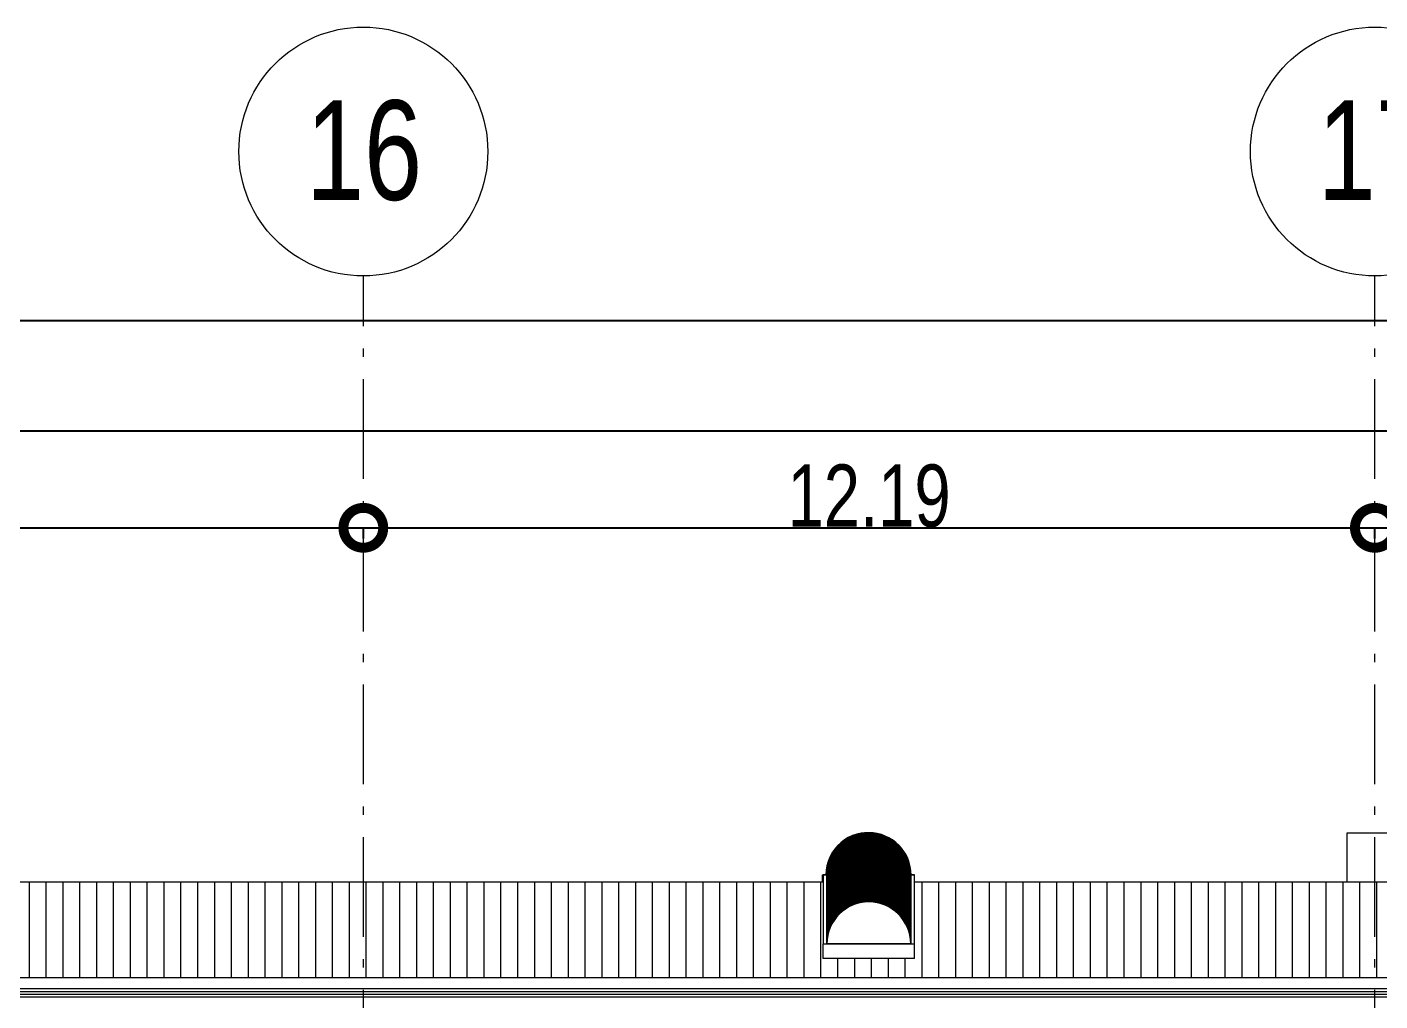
# Model space of a CAD drawing. Header units: metres. Extents: x -199 to 506, y -5 to 23.
# Drawn here: x 472.78 to 489.08, y 10.89 to 22.63 of the extents above; entities that cross this region are included whole.
import ezdxf

# ---------------------------------------------------------------- set-up
doc = ezdxf.new("R2010")
doc.units = ezdxf.units.M
doc.linetypes.add('01_Grid', pattern=[1.74, 1.2, -0.27, 0, -0.27])
for name, color, linetype, lineweight in [('03EJES-1', 1, '01_Grid', 5), ('04NOEJE', 2, 'Continuous', 18), ('04NOEJE-1', 2, 'Continuous', 5), ('06MUREXT', 92, 'Continuous', 9), ('14HATCH-1', 14, 'Continuous', 5), ('26VENT', 144, 'Continuous', 5), ('31COTAS', 1, 'Continuous', 5), ('53BAPS', 1, 'Continuous', 5), ('54ESTRUCTURA', 1, 'Continuous', 9)]:
    doc.layers.add(name, color=color, linetype=linetype, lineweight=lineweight)
doc.styles.add('Arial', font='arial.ttf', dxfattribs={"width": 0.75, "height": 1.2})
doc.styles.add('Arial_1', font='arial.ttf', dxfattribs={"width": 0.75, "height": 0.75})
doc.dimstyles.new('Standard_-_2_5mm_Arial_Transparent', dxfattribs={"dimscale": 0.3048, "dimtxt": 0.765195, "dimasz": 3.149606, "dimexe": 0, "dimexo": 0.984252, "dimgap": 0, "dimtad": 1, "dimrnd": 0.01, "dimzin": 0, "dimdsep": 46, "dimtxsty": 'Arial_1', "dimblk1": 'DOTSMALL', "dimblk2": 'DOTSMALL', "dimsah": 1, "dimcen": 0.09, "dimazin": 0, "dimtfac": 1, "dimtdec": 4, "dimtix": 1, "dimtmove": 0, "dimatfit": 3, "dimfxl": 1, "dimtvp": 1, "dimtolj": 1, "dimtzin": 0, "dimarcsym": 2})

# ---------------------------------------------------------------- blocks, each defined once
blk = doc.blocks.new('Skylight - Barrel Vault - 27_62x1_10 - Barrel Vault-V69-601rSouthElevEjeF Paint')
at = {"layer": '26VENT'}
for p, q in [((5.535, 12.406), (5.581, 12.406)), ((5.535, 12.317), (5.535, 12.406)), ((6.603, 12.406), (6.635, 12.406))]:
    blk.add_line(p, q, dxfattribs=at)
for major_axis, start_param, end_param in [((0.511, 0), 1.413717, 3.138944), ((0.505, 0), 2.356194, 3.138912), ((0.505, 0), 2.356194, 3.138912)]:
    blk.add_ellipse((6.085, 12.405), major_axis=major_axis, ratio=0.999547, start_param=start_param, end_param=end_param, dxfattribs=at)
blk = doc.blocks.new('Skylight - Barrel Vault - 27_62x1_10 - Barrel Vault-V77-601rSouthElevEjeF Paint')
at = {"layer": '26VENT'}
for p, q in [((66.541, 12.405), (66.502, 12.405)), ((66.502, 12.405), (66.502, 11.574)), ((66.541, 12.404), (66.541, 12.403)), ((66.547, 12.404), (66.547, 11.576)), ((67.557, 11.576), (67.557, 12.404)), ((67.602, 12.405), (67.563, 12.405)), ((67.563, 12.403), (67.563, 12.404)), ((67.602, 11.574), (67.602, 12.405)), ((66.541, 12.392), (66.541, 12.39)), ((66.541, 12.38), (66.541, 12.378)), ((66.541, 12.368), (66.541, 12.366)), ((66.541, 12.355), (66.541, 12.354)), ((66.541, 12.343), (66.541, 12.342)), ((66.541, 12.331), (66.541, 12.33)), ((66.541, 12.319), (66.541, 12.317)), ((66.541, 12.307), (66.541, 12.305)), ((66.541, 12.295), (66.541, 12.293)), ((66.541, 12.283), (66.541, 12.281)), ((66.541, 12.27), (66.541, 12.269)), ((66.541, 12.258), (66.541, 12.257)), ((66.541, 12.246), (66.541, 12.245)), ((66.541, 12.234), (66.541, 12.232)), ((67.563, 12.39), (67.563, 12.392)), ((67.563, 12.378), (67.563, 12.38)), ((67.563, 12.366), (67.563, 12.368)), ((67.563, 12.354), (67.563, 12.355)), ((67.563, 12.342), (67.563, 12.343)), ((67.563, 12.33), (67.563, 12.331)), ((67.563, 12.317), (67.563, 12.319)), ((67.563, 12.305), (67.563, 12.307)), ((67.563, 12.293), (67.563, 12.295)), ((67.563, 12.281), (67.563, 12.283)), ((67.563, 12.269), (67.563, 12.27)), ((67.563, 12.257), (67.563, 12.258)), ((67.563, 12.245), (67.563, 12.246)), ((67.563, 12.232), (67.563, 12.234)), ((66.541, 12.222), (66.541, 12.22)), ((66.541, 12.21), (66.541, 12.208)), ((66.541, 12.197), (66.541, 12.196)), ((66.541, 12.185), (66.541, 12.184)), ((66.541, 12.173), (66.541, 12.172)), ((66.541, 12.161), (66.541, 12.159)), ((66.541, 12.149), (66.541, 12.147)), ((66.541, 12.137), (66.541, 12.135)), ((66.541, 12.124), (66.541, 12.123)), ((66.541, 12.112), (66.541, 12.111)), ((66.541, 12.1), (66.541, 12.099)), ((66.541, 12.088), (66.541, 12.086)), ((66.541, 12.076), (66.541, 12.074)), ((67.563, 12.22), (67.563, 12.222)), ((67.563, 12.208), (67.563, 12.21)), ((67.563, 12.196), (67.563, 12.197)), ((67.563, 12.184), (67.563, 12.185)), ((67.563, 12.172), (67.563, 12.173)), ((67.563, 12.159), (67.563, 12.161)), ((67.563, 12.147), (67.563, 12.149)), ((67.563, 12.135), (67.563, 12.137)), ((67.563, 12.123), (67.563, 12.124)), ((67.563, 12.111), (67.563, 12.112)), ((67.563, 12.099), (67.563, 12.1)), ((67.563, 12.086), (67.563, 12.088)), ((67.563, 12.074), (67.563, 12.076)), ((66.541, 12.064), (66.541, 12.062)), ((66.541, 12.051), (66.541, 12.05)), ((66.541, 12.039), (66.541, 12.038)), ((66.541, 12.027), (66.541, 12.026)), ((66.541, 12.015), (66.541, 12.013)), ((66.541, 12.003), (66.541, 12.001)), ((66.541, 11.991), (66.541, 11.989)), ((66.541, 11.979), (66.541, 11.977)), ((66.541, 11.966), (66.541, 11.965)), ((66.541, 11.954), (66.541, 11.953)), ((66.541, 11.942), (66.541, 11.941)), ((66.541, 11.93), (66.541, 11.928)), ((66.541, 11.918), (66.541, 11.916)), ((66.541, 11.906), (66.541, 11.904)), ((67.563, 12.062), (67.563, 12.064)), ((67.563, 12.05), (67.563, 12.051)), ((67.563, 12.038), (67.563, 12.039)), ((67.563, 12.026), (67.563, 12.027)), ((67.563, 12.013), (67.563, 12.015)), ((67.563, 12.001), (67.563, 12.003)), ((67.563, 11.989), (67.563, 11.991)), ((67.563, 11.977), (67.563, 11.979)), ((67.563, 11.965), (67.563, 11.966)), ((67.563, 11.953), (67.563, 11.954)), ((67.563, 11.941), (67.563, 11.942)), ((67.563, 11.928), (67.563, 11.93)), ((67.563, 11.916), (67.563, 11.918)), ((67.563, 11.904), (67.563, 11.906)), ((66.541, 11.893), (66.541, 11.892)), ((66.541, 11.881), (66.541, 11.88)), ((66.541, 11.869), (66.541, 11.868)), ((66.541, 11.857), (66.541, 11.855)), ((66.541, 11.845), (66.541, 11.843)), ((66.541, 11.833), (66.541, 11.831)), ((66.541, 11.82), (66.541, 11.819)), ((66.541, 11.808), (66.541, 11.807)), ((66.541, 11.796), (66.541, 11.795)), ((66.541, 11.784), (66.541, 11.782)), ((66.541, 11.772), (66.541, 11.77)), ((66.541, 11.76), (66.541, 11.758)), ((66.541, 11.748), (66.541, 11.746)), ((67.563, 11.892), (67.563, 11.893)), ((67.563, 11.88), (67.563, 11.881)), ((67.563, 11.868), (67.563, 11.869)), ((67.563, 11.855), (67.563, 11.857)), ((67.563, 11.843), (67.563, 11.845)), ((67.563, 11.831), (67.563, 11.833)), ((67.563, 11.819), (67.563, 11.82)), ((67.563, 11.807), (67.563, 11.808)), ((67.563, 11.795), (67.563, 11.796)), ((67.563, 11.782), (67.563, 11.784)), ((67.563, 11.77), (67.563, 11.772)), ((67.563, 11.758), (67.563, 11.76)), ((67.563, 11.746), (67.563, 11.748)), ((66.541, 11.735), (66.541, 11.734)), ((66.541, 11.723), (66.541, 11.722)), ((66.541, 11.711), (66.541, 11.71)), ((66.541, 11.699), (66.541, 11.697)), ((66.541, 11.687), (66.541, 11.685)), ((66.541, 11.675), (66.541, 11.673)), ((66.541, 11.662), (66.541, 11.661)), ((66.541, 11.65), (66.541, 11.649)), ((66.541, 11.638), (66.541, 11.637)), ((66.541, 11.626), (66.541, 11.624)), ((66.541, 11.614), (66.541, 11.612)), ((66.541, 11.602), (66.541, 11.6)), ((66.541, 11.589), (66.541, 11.588)), ((67.563, 11.734), (67.563, 11.735)), ((67.563, 11.722), (67.563, 11.723)), ((67.563, 11.71), (67.563, 11.711)), ((67.563, 11.697), (67.563, 11.699)), ((67.563, 11.685), (67.563, 11.687)), ((67.563, 11.673), (67.563, 11.675)), ((67.563, 11.661), (67.563, 11.662)), ((67.563, 11.649), (67.563, 11.65)), ((67.563, 11.637), (67.563, 11.638)), ((67.563, 11.624), (67.563, 11.626)), ((67.563, 11.612), (67.563, 11.614)), ((67.563, 11.6), (67.563, 11.602)), ((67.563, 11.588), (67.563, 11.589)), ((66.502, 11.574), (67.602, 11.574)), ((66.502, 11.397), (66.502, 11.574)), ((66.541, 11.577), (66.541, 11.576)), ((66.547, 11.576), (66.541, 11.576)), ((67.052, 11.576), (66.547, 11.576)), ((67.557, 11.576), (67.052, 11.576)), ((67.563, 11.576), (67.557, 11.576)), ((67.563, 11.576), (67.563, 11.577)), ((67.602, 11.397), (67.602, 11.574)), ((67.602, 11.397), (66.502, 11.397))]:
    blk.add_line(p, q, dxfattribs=at)
for centre, major_axis, start_param, end_param in [((67.052, 12.404), (-0.511, 0), 3.141593, 6.283185), ((67.052, 12.403), (-0.511, 0), 3.141593, 6.283185), ((67.052, 12.392), (-0.511, 0), 3.141593, 6.283185), ((67.052, 12.39), (-0.511, 0), 3.141593, 6.283185), ((67.052, 12.38), (-0.511, 0), 3.141593, 6.283185), ((67.052, 12.378), (-0.511, 0), 3.141593, 6.283185), ((67.052, 12.368), (-0.511, 0), 3.141593, 6.283185), ((67.052, 12.355), (-0.511, 0), 3.141593, 6.283185), ((67.052, 12.403), (0.505, 0), 0.616198, 2.525395), ((67.052, 12.39), (0.505, 0), 0.616198, 2.525395), ((67.052, 12.378), (0.505, 0), 0.616198, 2.525395), ((67.052, 12.366), (0.511, 0), 0, 3.141593), ((67.052, 12.343), (-0.511, 0), 3.141593, 6.283185), ((67.052, 12.354), (0.511, 0), 0, 3.141593), ((67.052, 12.33), (-0.511, 0), 3.141593, 6.283185), ((67.052, 12.342), (0.511, 0), 0, 3.141593), ((67.052, 12.319), (-0.511, 0), 3.141593, 6.283185), ((67.052, 12.331), (0.511, 0), 0.005665, 3.135928), ((67.052, 12.307), (-0.511, 0), 3.141593, 6.283185), ((67.052, 12.317), (0.511, 0), 0, 3.141593), ((67.052, 12.293), (-0.511, 0), 3.141593, 6.283185), ((67.052, 12.305), (0.511, 0), 0, 3.141593), ((67.052, 12.283), (-0.511, 0), 3.141593, 6.283185), ((67.052, 12.281), (-0.511, 0), 3.141593, 6.283185), ((67.052, 12.295), (-0.511, 0), 3.141593, 6.283185), ((67.052, 12.258), (-0.511, 0), 3.141593, 6.283185), ((67.052, 12.27), (-0.511, 0), 3.141593, 6.283185), ((67.052, 12.269), (0.511, 0), 0, 3.141593), ((67.052, 12.246), (-0.511, 0), 3.141593, 6.283185), ((67.052, 12.245), (-0.511, 0), 3.141593, 6.283185), ((67.052, 12.257), (0.511, 0), 0, 3.141593), ((67.052, 12.234), (-0.511, 0), 3.141593, 6.283185), ((67.052, 12.232), (-0.511, 0), 3.141593, 6.283185), ((67.052, 12.21), (-0.511, 0), 3.141593, 6.283185), ((67.052, 12.222), (-0.511, 0), 3.141593, 6.283185), ((67.052, 12.22), (0.511, 0), 0, 3.141593), ((67.052, 12.208), (0.511, 0), 0, 3.141593), ((67.052, 12.185), (-0.511, 0), 3.141593, 6.283185), ((67.052, 12.366), (0.505, 0), 0.616198, 2.525395), ((67.052, 12.354), (0.505, 0), 0.616198, 2.525395), ((67.052, 12.342), (0.505, 0), 0.616198, 2.525395), ((67.052, 12.33), (0.505, 0), 0.616198, 2.525395), ((67.052, 12.317), (0.505, 0), 0.616198, 2.525395), ((67.052, 12.305), (0.505, 0), 0.616198, 2.525395), ((67.052, 12.293), (0.505, 0), 0.616198, 2.525395), ((67.052, 12.281), (0.505, 0), 0.616198, 2.525395), ((67.052, 12.269), (0.505, 0), 0.616198, 2.525395), ((67.052, 12.257), (0.505, 0), 0.616198, 2.525395), ((67.052, 12.245), (0.505, 0), 0.616198, 2.525395), ((67.052, 12.232), (0.505, 0), 0.616198, 2.525395), ((67.052, 12.22), (0.505, 0), 0.616198, 2.525395), ((67.052, 12.184), (-0.511, 0), 3.141593, 6.283185), ((67.052, 12.197), (0.511, 0), 0.004864, 3.136729), ((67.052, 12.196), (0.511, 0), 0, 3.141593), ((67.052, 12.173), (-0.511, 0), 3.141593, 6.283185), ((67.052, 12.172), (-0.511, 0), 3.141593, 6.283185), ((67.052, 12.161), (-0.511, 0), 3.141593, 6.283185), ((67.052, 12.149), (-0.511, 0), 3.141593, 6.283185), ((67.052, 12.159), (0.511, 0), 0, 3.141593), ((67.052, 12.137), (-0.511, 0), 3.141593, 6.283185), ((67.052, 12.147), (0.511, 0), 0, 3.141593), ((67.052, 12.124), (-0.511, 0), 3.141593, 6.283185), ((67.052, 12.135), (0.511, 0), 0, 3.141593), ((67.052, 12.123), (0.511, 0), 0, 3.141593), ((67.052, 12.1), (-0.511, 0), 3.141593, 6.283185), ((67.052, 12.099), (-0.511, 0), 3.141593, 6.283185), ((67.052, 12.112), (-0.511, 0), 3.141593, 6.283185), ((67.052, 12.111), (0.511, 0), 0, 3.141593), ((67.052, 12.088), (-0.511, 0), 3.141593, 6.283185), ((67.052, 12.086), (-0.511, 0), 3.141593, 6.283185), ((67.052, 12.076), (-0.511, 0), 3.141593, 6.283185), ((67.052, 12.062), (-0.511, 0), 3.141593, 6.283185), ((67.052, 12.074), (0.511, 0), 0, 3.141593), ((67.052, 12.051), (-0.511, 0), 3.141593, 6.283185), ((67.052, 12.05), (-0.511, 0), 3.141593, 6.283185), ((67.052, 12.064), (0.511, 0), 0.004063, 3.137529), ((67.052, 12.027), (-0.511, 0), 3.141593, 6.283185), ((67.052, 12.208), (0.505, 0), 0.616198, 2.525395), ((67.052, 12.196), (0.505, 0), 0.616198, 2.525395), ((67.052, 12.184), (0.505, 0), 0.616198, 2.525395), ((67.052, 12.172), (0.505, 0), 0.616198, 2.525395), ((67.052, 12.159), (0.505, 0), 0.616198, 2.525395), ((67.052, 12.147), (0.505, 0), 0.616198, 2.525395), ((67.052, 12.135), (0.505, 0), 0.616198, 2.525395), ((67.052, 12.123), (0.505, 0), 0.616198, 2.525395), ((67.052, 12.111), (0.505, 0), 0.616198, 2.525395), ((67.052, 12.099), (0.505, 0), 0.616198, 2.525395), ((67.052, 12.086), (0.505, 0), 0.616198, 2.525395), ((67.052, 12.074), (0.505, 0), 0.616198, 2.525395), ((67.052, 12.062), (0.505, 0), 0.616198, 2.525395), ((67.052, 12.039), (-0.511, 0), 3.141593, 6.283185), ((67.052, 12.038), (0.511, 0), 0, 3.141593), ((67.052, 12.015), (-0.511, 0), 3.141593, 6.283185), ((67.052, 12.026), (0.511, 0), 0, 3.141593), ((67.052, 12.003), (-0.511, 0), 3.141593, 6.283185), ((67.052, 12.013), (0.511, 0), 0, 3.141593), ((67.052, 11.989), (-0.511, 0), 3.141593, 6.283185), ((67.052, 12.001), (0.511, 0), 0, 3.141593), ((67.052, 11.979), (-0.511, 0), 3.141593, 6.283185), ((67.052, 11.991), (-0.511, 0), 3.141593, 6.283185), ((67.052, 11.966), (-0.511, 0), 3.141593, 6.283185), ((67.052, 11.977), (0.511, 0), 0, 3.141593), ((67.052, 11.954), (-0.511, 0), 3.141593, 6.283185), ((67.052, 11.953), (-0.511, 0), 3.141593, 6.283185), ((67.052, 11.965), (0.511, 0), 0, 3.141593), ((67.052, 11.942), (-0.511, 0), 3.141593, 6.283185), ((67.052, 11.941), (0.511, 0), 0, 3.141593), ((67.052, 11.918), (-0.511, 0), 3.141593, 6.283185), ((67.052, 11.916), (-0.511, 0), 3.141593, 6.283185), ((67.052, 11.93), (0.511, 0), 0.003263, 3.13833), ((67.052, 11.928), (0.511, 0), 0, 3.141593), ((67.052, 11.904), (-0.511, 0), 3.141593, 6.283185), ((67.052, 11.893), (-0.511, 0), 3.141593, 6.283185), ((67.052, 11.892), (0.511, 0), 0, 3.141593), ((67.052, 11.869), (-0.511, 0), 3.141593, 6.283185), ((67.052, 12.05), (0.505, 0), 0.616198, 2.525395), ((67.052, 12.038), (0.505, 0), 0.616198, 2.525395), ((67.052, 12.026), (0.505, 0), 0.616198, 2.525395), ((67.052, 12.013), (0.505, 0), 0.616198, 2.525395), ((67.052, 12.001), (0.505, 0), 0.616198, 2.525395), ((67.052, 11.989), (0.505, 0), 0.616198, 2.525395), ((67.052, 11.977), (0.505, 0), 0.616198, 2.525395), ((67.052, 11.965), (0.505, 0), 0.616198, 2.525395), ((67.052, 11.953), (0.505, 0), 0.616198, 2.525395), ((67.052, 11.941), (0.505, 0), 0.616198, 2.525395), ((67.052, 11.928), (0.505, 0), 0.616198, 2.525395), ((67.052, 11.916), (0.505, 0), 0.616198, 2.525395), ((67.052, 11.904), (0.505, 0), 0.616198, 2.525395), ((67.052, 11.892), (0.505, 0), 0.616198, 2.525395), ((67.052, 11.906), (0.511, 0), 0.785537, 2.356056), ((67.052, 11.881), (-0.511, 0), 3.141593, 6.283185), ((67.052, 11.88), (0.511, 0), 0, 3.141593), ((67.052, 11.868), (0.511, 0), 0, 3.141593), ((67.052, 11.845), (-0.511, 0), 3.141593, 6.283185), ((67.052, 11.843), (-0.511, 0), 3.141593, 6.283185), ((67.052, 11.857), (-0.511, 0), 3.141593, 6.283185), ((67.052, 11.855), (0.511, 0), 0, 3.141593), ((67.052, 11.82), (-0.511, 0), 3.141593, 6.283185), ((67.052, 11.833), (-0.511, 0), 3.141593, 6.283185), ((67.052, 11.831), (0.511, 0), 0, 3.141593), ((67.052, 11.807), (-0.511, 0), 3.141593, 6.283185), ((67.052, 11.819), (0.511, 0), 0, 3.141593), ((67.052, 11.795), (-0.511, 0), 3.141593, 6.283185), ((67.052, 11.808), (-0.511, 0), 3.141593, 6.283185), ((67.052, 11.784), (-0.511, 0), 3.141593, 6.283185), ((67.052, 11.796), (0.511, 0), 0.002462, 3.139131), ((67.052, 11.772), (-0.511, 0), 3.141593, 6.283185), ((67.052, 11.782), (0.511, 0), 0, 3.141593), ((67.052, 11.76), (-0.511, 0), 3.141593, 6.283185), ((67.052, 11.77), (0.511, 0), 0, 3.141593), ((67.052, 11.748), (-0.511, 0), 3.141593, 6.283185), ((67.052, 11.758), (0.511, 0), 0, 3.141593), ((67.052, 11.735), (-0.511, 0), 3.141593, 6.283185), ((67.052, 11.906), (-0.511, 0), 5.497787, 6.283185), ((67.052, 11.746), (0.511, 0), 0, 3.141593), ((67.052, 11.723), (-0.511, 0), 3.141593, 6.283185), ((67.052, 11.722), (-0.511, 0), 3.141593, 6.283185), ((67.052, 11.734), (0.511, 0), 0, 3.141593), ((67.052, 11.711), (-0.511, 0), 3.141593, 6.283185), ((67.052, 11.71), (-0.511, 0), 3.141593, 6.283185), ((67.052, 11.88), (0.505, 0), 0.616198, 2.525395), ((67.052, 11.868), (0.505, 0), 0.616198, 2.525395), ((67.052, 11.855), (0.505, 0), 0.616198, 2.525395), ((67.052, 11.843), (0.505, 0), 0.616198, 2.525395), ((67.052, 11.831), (0.505, 0), 0.616198, 2.525395), ((67.052, 11.819), (0.505, 0), 0.616198, 2.525395), ((67.052, 11.807), (0.505, 0), 0.616198, 2.525395), ((67.052, 11.795), (0.505, 0), 0.616198, 2.525395), ((67.052, 11.782), (0.505, 0), 0.616198, 2.525395), ((67.052, 11.77), (0.505, 0), 0.616198, 2.525395), ((67.052, 11.758), (0.505, 0), 0.616198, 2.525395), ((67.052, 11.746), (0.505, 0), 0.616198, 2.525395), ((67.052, 11.734), (0.505, 0), 0.616198, 2.525395), ((67.052, 11.906), (0.511, 0), 0, 0.785398), ((67.052, 11.687), (-0.511, 0), 3.141593, 6.283185), ((67.052, 11.699), (-0.511, 0), 3.141593, 6.283185), ((67.052, 11.697), (0.511, 0), 0, 3.141593), ((67.052, 11.675), (-0.511, 0), 3.141593, 6.283185), ((67.052, 11.685), (0.511, 0), 0, 3.141593), ((67.052, 11.662), (-0.511, 0), 3.141593, 6.283185), ((67.052, 11.661), (-0.511, 0), 3.141593, 6.283185), ((67.052, 11.673), (0.511, 0), 0, 3.141593), ((67.052, 11.649), (-0.511, 0), 3.141593, 6.283185), ((67.052, 11.638), (-0.511, 0), 3.141593, 6.283185), ((67.052, 11.65), (-0.511, 0), 3.141593, 6.283185), ((67.052, 11.637), (0.511, 0), 0, 3.141593), ((67.052, 11.614), (-0.511, 0), 3.141593, 6.283185), ((67.052, 11.612), (-0.511, 0), 3.141593, 6.283185), ((67.052, 11.626), (-0.511, 0), 3.141593, 6.283185), ((67.052, 11.624), (0.511, 0), 0, 3.141593), ((67.052, 11.602), (-0.511, 0), 3.141593, 6.283185), ((67.052, 11.589), (-0.511, 0), 3.141593, 6.283185), ((67.052, 11.6), (0.511, 0), 0, 3.141593), ((67.052, 11.588), (0.511, 0), 0, 3.141593), ((67.052, 11.577), (-0.511, 0), 3.141593, 6.283185), ((67.052, 11.576), (0.511, 0), 0, 3.141593), ((67.052, 11.576), (-0.505, 0), 3.141593, 6.283185), ((67.052, 11.576), (-0.505, 0), 3.141593, 6.283185), ((67.052, 11.722), (0.505, 0), 0.616198, 2.525395), ((67.052, 11.71), (0.505, 0), 0.616198, 2.525395), ((67.052, 11.697), (0.505, 0), 0.616198, 2.525395), ((67.052, 11.685), (0.505, 0), 0.616198, 2.525395), ((67.052, 11.673), (0.505, 0), 0.616198, 2.525395), ((67.052, 11.661), (0.505, 0), 0.616198, 2.525395), ((67.052, 11.649), (0.505, 0), 0.616198, 2.525395), ((67.052, 11.624), (0.505, 0), 0.616198, 2.525395), ((67.052, 11.612), (0.505, 0), 0.616198, 2.525395), ((67.052, 11.6), (0.505, 0), 0.616198, 2.525395), ((67.052, 11.588), (0.505, 0), 0.616198, 2.525395), ((67.052, 11.637), (0.505, 0), 0.624084, 2.517509)]:
    blk.add_ellipse(centre, major_axis=major_axis, ratio=0.999547, start_param=start_param, end_param=end_param, dxfattribs=at)
blk = doc.blocks.new('Grid - Standard-4449989-601rSouthElevEjeF Paint')
at = {"layer": '04NOEJE'}
blk.add_circle((0, 21.126), 1.5, dxfattribs=at)
blk = doc.blocks.new('_DotSmall')
at = {"color": 0, "linetype": 'ByBlock', "const_width": 0.5}
blk.add_lwpolyline([(-0.0625, 0, 1), (0.0625, 0, 1)], format="xyb", close=True, dxfattribs=at)
blk = doc.blocks.new('DIMBLOCK33-601rSouthElevEjeF Paint')
at = {"layer": '31COTAS', "color": 0, "lineweight": -2, "transparency": 16777216}
for p, q in [((293.95, 18.96), (293.95, 19.09)), ((293.95, 19.09), (501.214, 19.09)), ((501.214, 16.595), (501.214, 19.09))]:
    blk.add_line(p, q, dxfattribs=at)
at = {"layer": 'Defpoints', "color": 0, "transparency": 16777216}
for p in [(293.95, 19.26), (501.214, 19.09), (501.214, 16.295)]:
    blk.add_point(p, dxfattribs=at)
at = {"layer": '31COTAS', "color": 0, "lineweight": -2, "transparency": 16777216, "xscale": 0.9599999999999999, "yscale": 0.9599999999999999, "zscale": 0.9599999999999999, "rotation": 180}
blk.add_blockref('_DotSmall', (293.95, 19.09), dxfattribs=at)
at = {"layer": '31COTAS', "color": 0, "lineweight": -2, "transparency": 16777216, "xscale": 0.9599999999999999, "yscale": 0.9599999999999999, "zscale": 0.9599999999999999}
blk.add_blockref('_DotSmall', (501.214, 19.09), dxfattribs=at)
at = {"layer": '31COTAS', "color": 0, "transparency": 16777216, "insert": (397.582, 19.473), "char_height": 0.75, "width": 2.79708, "attachment_point": 5, "style": 'Arial_1'}
blk.add_mtext('\\A1;207.26', dxfattribs=at)
blk = doc.blocks.new('DIMBLOCK48-601rSouthElevEjeF Paint')
at = {"layer": '31COTAS', "color": 0, "lineweight": -2, "transparency": 16777216}
for p, q in [((464.638, 16.46), (464.638, 16.59)), ((464.638, 16.59), (476.83, 16.59)), ((476.83, 16.46), (476.83, 16.59))]:
    blk.add_line(p, q, dxfattribs=at)
at = {"layer": 'Defpoints', "color": 0, "transparency": 16777216}
for p in [(464.638, 16.76), (476.83, 16.76), (476.83, 16.59)]:
    blk.add_point(p, dxfattribs=at)
at = {"layer": '31COTAS', "color": 0, "lineweight": -2, "transparency": 16777216, "xscale": 0.9599999999999999, "yscale": 0.9599999999999999, "zscale": 0.9599999999999999, "rotation": 180}
blk.add_blockref('_DotSmall', (464.638, 16.59), dxfattribs=at)
at = {"layer": '31COTAS', "color": 0, "lineweight": -2, "transparency": 16777216, "xscale": 0.9599999999999999, "yscale": 0.9599999999999999, "zscale": 0.9599999999999999}
blk.add_blockref('_DotSmall', (476.83, 16.59), dxfattribs=at)
at = {"layer": '31COTAS', "color": 0, "transparency": 16777216, "insert": (470.734, 16.973), "char_height": 0.75, "width": 2.28852, "attachment_point": 5, "style": 'Arial_1'}
blk.add_mtext('\\A1;12.19', dxfattribs=at)
blk = doc.blocks.new('DIMBLOCK49-601rSouthElevEjeF Paint')
at = {"layer": '31COTAS', "color": 0, "lineweight": -2, "transparency": 16777216}
for p, q in [((476.83, 16.46), (476.83, 16.59)), ((476.83, 16.59), (489.022, 16.59)), ((489.022, 16.46), (489.022, 16.59))]:
    blk.add_line(p, q, dxfattribs=at)
at = {"layer": 'Defpoints', "color": 0, "transparency": 16777216}
for p in [(476.83, 16.76), (489.022, 16.76), (489.022, 16.59)]:
    blk.add_point(p, dxfattribs=at)
at = {"layer": '31COTAS', "color": 0, "lineweight": -2, "transparency": 16777216, "xscale": 0.9599999999999999, "yscale": 0.9599999999999999, "zscale": 0.9599999999999999, "rotation": 180}
blk.add_blockref('_DotSmall', (476.83, 16.59), dxfattribs=at)
at = {"layer": '31COTAS', "color": 0, "lineweight": -2, "transparency": 16777216, "xscale": 0.9599999999999999, "yscale": 0.9599999999999999, "zscale": 0.9599999999999999}
blk.add_blockref('_DotSmall', (489.022, 16.59), dxfattribs=at)
at = {"layer": '31COTAS', "color": 0, "transparency": 16777216, "insert": (482.926, 16.973), "char_height": 0.75, "width": 2.28852, "attachment_point": 5, "style": 'Arial_1'}
blk.add_mtext('\\A1;12.19', dxfattribs=at)
blk = doc.blocks.new('DIMBLOCK50-601rSouthElevEjeF Paint')
at = {"layer": '31COTAS', "color": 0, "lineweight": -2, "transparency": 16777216}
for p, q in [((489.022, 16.46), (489.022, 16.59)), ((489.022, 16.59), (501.214, 16.59)), ((501.214, 16.46), (501.214, 16.59))]:
    blk.add_line(p, q, dxfattribs=at)
at = {"layer": 'Defpoints', "color": 0, "transparency": 16777216}
for p in [(489.022, 16.76), (501.214, 16.76), (501.214, 16.59)]:
    blk.add_point(p, dxfattribs=at)
at = {"layer": '31COTAS', "color": 0, "lineweight": -2, "transparency": 16777216, "xscale": 0.9599999999999999, "yscale": 0.9599999999999999, "zscale": 0.9599999999999999, "rotation": 180}
blk.add_blockref('_DotSmall', (489.022, 16.59), dxfattribs=at)
at = {"layer": '31COTAS', "color": 0, "lineweight": -2, "transparency": 16777216, "xscale": 0.9599999999999999, "yscale": 0.9599999999999999, "zscale": 0.9599999999999999}
blk.add_blockref('_DotSmall', (501.214, 16.59), dxfattribs=at)
at = {"layer": '31COTAS', "color": 0, "transparency": 16777216, "insert": (495.118, 16.973), "char_height": 0.75, "width": 2.28852, "attachment_point": 5, "style": 'Arial_1'}
blk.add_mtext('\\A1;12.19', dxfattribs=at)
blk = doc.blocks.new('DIMBLOCK51-601rSouthElevEjeF Paint')
at = {"layer": '31COTAS', "color": 0, "lineweight": -2, "transparency": 16777216}
for p, q in [((391.486, 17.629), (391.486, 17.759)), ((391.486, 17.759), (501.214, 17.759)), ((501.214, 17.629), (501.214, 17.759))]:
    blk.add_line(p, q, dxfattribs=at)
at = {"layer": 'Defpoints', "color": 0, "transparency": 16777216}
for p in [(391.486, 17.929), (501.214, 17.929), (501.214, 17.759)]:
    blk.add_point(p, dxfattribs=at)
at = {"layer": '31COTAS', "color": 0, "lineweight": -2, "transparency": 16777216, "xscale": 0.9599999999999999, "yscale": 0.9599999999999999, "zscale": 0.9599999999999999, "rotation": 180}
blk.add_blockref('_DotSmall', (391.486, 17.759), dxfattribs=at)
at = {"layer": '31COTAS', "color": 0, "lineweight": -2, "transparency": 16777216, "xscale": 0.9599999999999999, "yscale": 0.9599999999999999, "zscale": 0.9599999999999999}
blk.add_blockref('_DotSmall', (501.214, 17.759), dxfattribs=at)
at = {"layer": '31COTAS', "color": 0, "transparency": 16777216, "insert": (446.35, 18.143), "char_height": 0.75, "width": 2.79708, "attachment_point": 5, "style": 'Arial_1'}
blk.add_mtext('\\A1;109.73', dxfattribs=at)

msp = doc.modelspace()

# ---------------------------------------------------------------- hatches: boundary and pattern name
at = {"layer": '14HATCH-1'}
h = msp.add_hatch(dxfattribs=at)
h.set_pattern_fill('FP_12', color=256, style=0, pattern_type=2)
h.set_pattern_definition([(90, (306.142, 13.003), (-0.203, 0), [])])
h.paths.add_polyline_path([(420.49, 11.17), (498.988, 11.17), (498.988, 12.202), (499.035, 12.202), (499.035, 12.158), (499.642, 12.158), (499.642, 12.202), (499.69, 12.202), (499.686, 11.17), (501.072, 11.17), (501.072, 12.317), (483.472, 12.317), (483.472, 11.397), (482.372, 11.398), (482.372, 12.317), (471.28, 12.317), (471.28, 11.397), (470.18, 11.398), (470.179, 12.317), (459.088, 12.317), (459.088, 11.397), (457.988, 11.399), (457.988, 12.317), (446.896, 12.317), (446.896, 11.397), (445.796, 11.398), (445.796, 12.317), (434.704, 12.317), (434.704, 11.397), (433.604, 11.398), (433.604, 12.317), (422.512, 12.317), (422.512, 11.397), (421.412, 11.398), (421.412, 12.317), (410.32, 12.317), (410.32, 11.397), (409.22, 11.398), (409.22, 12.317), (398.128, 12.317), (398.128, 11.397), (397.028, 11.398), (397.028, 12.317), (385.936, 12.317), (385.936, 11.397), (384.836, 11.398), (384.836, 12.317), (373.744, 12.317), (373.744, 11.397), (372.644, 11.398), (372.644, 12.317), (361.552, 12.317), (361.552, 11.397), (360.452, 11.398), (360.452, 12.317), (349.36, 12.317), (349.36, 11.397), (348.26, 11.398), (348.26, 12.317), (337.168, 12.317), (337.168, 11.397), (336.068, 11.398), (336.068, 12.317), (324.976, 12.317), (324.976, 11.397), (323.876, 11.398), (323.876, 12.317), (312.784, 12.317), (312.784, 11.397), (311.684, 11.398), (311.684, 12.317), (300.592, 12.317), (300.592, 11.397), (299.492, 11.397), (299.492, 12.317), (294.092, 12.317), (294.092, 11.17), (418.746, 11.17)])
h.paths.add_polyline_path([(499.642, 11.17), (499.642, 11.811), (499.594, 11.811), (499.594, 11.17)])
h.paths.add_polyline_path([(499.543, 11.17), (499.543, 11.811), (499.369, 11.811), (499.369, 11.17), (499.382, 11.17)])
h.paths.add_polyline_path([(499.305, 11.17), (499.305, 11.811), (499.131, 11.811), (499.131, 11.17)])
h.paths.add_polyline_path([(499.081, 11.17), (499.081, 11.811), (499.032, 11.811), (499.032, 11.17)])
h.paths.add_polyline_path([(499.431, 11.861), (499.543, 11.864), (499.543, 12.107), (499.369, 12.107), (499.369, 11.861), (499.382, 11.861)])
h.paths.add_polyline_path([(499.629, 11.861), (499.642, 11.864), (499.642, 12.107), (499.594, 12.107), (499.594, 11.861)])
h.paths.add_polyline_path([(499.243, 11.861), (499.305, 11.864), (499.305, 12.107), (499.131, 12.107), (499.131, 11.861), (499.184, 11.861)])
h.paths.add_polyline_path([(499.032, 11.861), (499.081, 11.864), (499.081, 12.107), (499.032, 12.107), (499.032, 11.864)])

# ---------------------------------------------------------------- linework, layer by layer
at = {"layer": '03EJES-1'}
for p, q in [((476.83, -1.219), (476.83, 19.626)), ((489.022, -1.219), (489.022, 19.626))]:
    msp.add_line(p, q, dxfattribs=at)
at = {"layer": '06MUREXT'}
for p, q in [((489.361, 12.91), (488.683, 12.91)), ((488.683, 12.91), (488.683, 12.317))]:
    msp.add_line(p, q, dxfattribs=at)
at = {"layer": '53BAPS'}
for p, q in [((498.988, 11.032), (294.092, 11.032)), ((498.988, 10.997), (294.092, 10.997)), ((498.988, 10.963), (294.092, 10.963)), ((498.988, 10.932), (294.092, 10.932))]:
    msp.add_line(p, q, dxfattribs=at)
at = {"layer": '54ESTRUCTURA'}
for p, q in [((482.372, 12.317), (471.28, 12.317)), ((501.072, 12.317), (483.473, 12.317)), ((294.092, 11.17), (498.988, 11.17))]:
    msp.add_line(p, q, dxfattribs=at)

# ---------------------------------------------------------------- block references
at = {"layer": '04NOEJE'}
for p in [(476.83, 0), (489.022, 0)]:
    msp.add_blockref('Grid - Standard-4449989-601rSouthElevEjeF Paint', p, dxfattribs=at)
at = {"layer": '26VENT'}
for name, p in [('Skylight - Barrel Vault - 27_62x1_10 - Barrel Vault-V69-601rSouthElevEjeF Paint', (476.83, 0)), ('Skylight - Barrel Vault - 27_62x1_10 - Barrel Vault-V77-601rSouthElevEjeF Paint', (415.87, 0))]:
    msp.add_blockref(name, p, dxfattribs=at)

# ---------------------------------------------------------------- texts
at = {"layer": '04NOEJE-1', "char_height": 1.2, "width": 1.69557, "attachment_point": 1, "style": 'Arial'}
for s, insert in [('16', (476.14, 21.743)), ('17', (488.332, 21.743))]:
    msp.add_mtext(s, dxfattribs=dict(at, insert=insert))

# ---------------------------------------------------------------- dimensions: what is measured, and where the dimension line sits
at = {"layer": '31COTAS'}
for base, p1, p2, override, picture, middle in [((501.214, 19.09), (293.95, 19.26), (501.214, 16.295), {"dimpost": '<>', "dimfxl": 207.285212}, 'DIMBLOCK33-601rSouthElevEjeF Paint', (397.582, 19.473)), ((501.214, 17.759), (391.486, 17.929), (501.214, 17.929), {"dimpost": '<>', "dimfxl": 109.728}, 'DIMBLOCK51-601rSouthElevEjeF Paint', (446.35, 18.143)), ((476.83, 16.59), (464.638, 16.76), (476.83, 16.76), {"dimpost": '<>', "dimfxl": 12.192}, 'DIMBLOCK48-601rSouthElevEjeF Paint', (470.734, 16.973)), ((489.022, 16.59), (476.83, 16.76), (489.022, 16.76), {"dimpost": '<>', "dimfxl": 12.192}, 'DIMBLOCK49-601rSouthElevEjeF Paint', (482.926, 16.973)), ((501.214, 16.59), (489.022, 16.76), (501.214, 16.76), {"dimpost": '<>', "dimfxl": 12.192}, 'DIMBLOCK50-601rSouthElevEjeF Paint', (495.118, 16.973))]:
    dim = msp.add_linear_dim(base=base, p1=p1, p2=p2, dimstyle='Standard_-_2_5mm_Arial_Transparent', override=override, dxfattribs=at)
    dim.commit()
    dim.dimension.update_dxf_attribs({"geometry": picture, "text_midpoint": middle})

doc.saveas('drawing.dxf')
